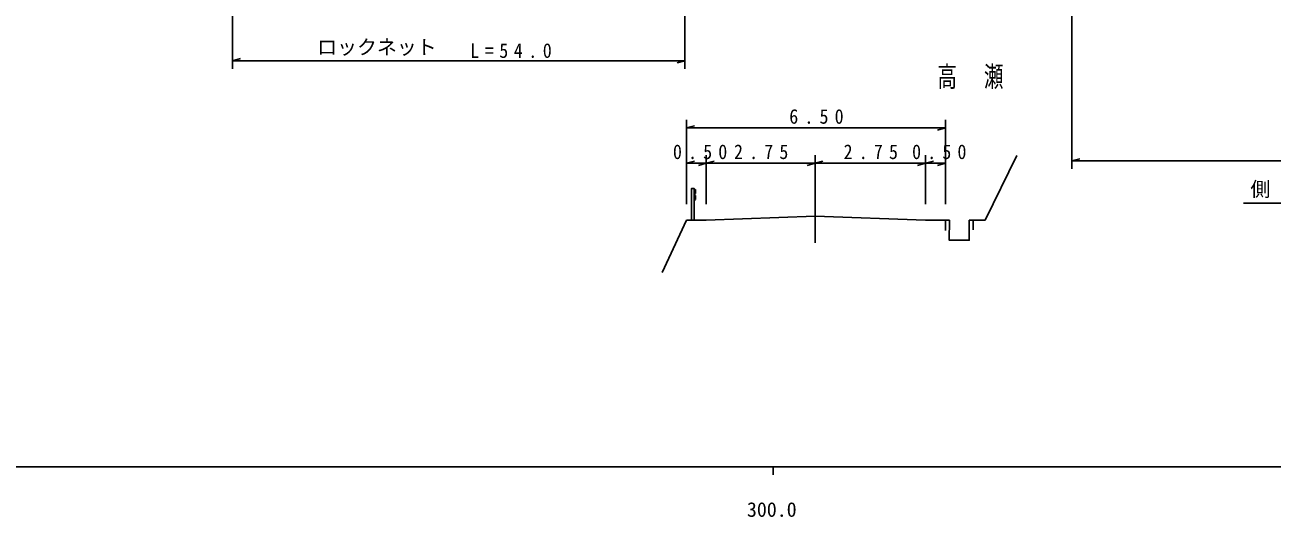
# Model space of a CAD drawing. Units: millimetres, scale not verified. Extents: x 40000 to 680000, y 20000 to 380000.
# Drawn here: x 274158 to 430600, y 198715 to 260413 of the extents above; entities that cross this region are included whole.
import ezdxf
from ezdxf.enums import TextEntityAlignment as Align

# ---------------------------------------------------------------- set-up
doc = ezdxf.new("R2010")
doc.units = ezdxf.units.MM
doc.header["$LTSCALE"] = 1000
doc.layers.add('M-BGD', color=7, linetype='Continuous', lineweight=25)
doc.layers.add('M-TTL-BAND', color=7, linetype='Continuous', lineweight=25)
doc.styles.add('ＭＳ ゴシック', font='')
doc.styles.get('ＭＳ ゴシック').set_extended_font_data('MS Gothic')

msp = doc.modelspace()

# ---------------------------------------------------------------- linework, layer by layer
at = {"layer": 'M-BGD'}
for p, q in [((300182, 286347), (300182, 254928)), ((356955, 254928), (356955, 272232)), ((405470, 261839), (405470, 242363)), ((300182, 255928), (301182, 256208)), ((300182, 255928), (356955, 255928)), ((356955, 255928), (355955, 255648)), ((357132, 237926), (357132, 248498)), ((357132, 247498), (358132, 247778)), ((357132, 247498), (389632, 247498)), ((389632, 247498), (388632, 247218)), ((389632, 248498), (389632, 237926)), ((359632, 244069), (359632, 237926)), ((373268, 244069), (373268, 237926)), ((387132, 244069), (387132, 237926)), ((389632, 244069), (389632, 237926)), ((357132, 243069), (358132, 243349)), ((357132, 243069), (359632, 243069)), ((359632, 243069), (358632, 242789)), ((359632, 243069), (360632, 243349)), ((359632, 243069), (373268, 243069)), ((373268, 243069), (372268, 242789)), ((373268, 243069), (374268, 243349)), ((373268, 243069), (387132, 243069)), ((387132, 243069), (386132, 242789)), ((387132, 243069), (388132, 243349)), ((387132, 243069), (389632, 243069)), ((389632, 243069), (388632, 242789)), ((405470, 243363), (406470, 243643)), ((405470, 243363), (490904, 243363)), ((373268, 233088), (373268, 238641)), ((501738, 238089), (427031, 238089)), ((354102, 229387), (357132, 235926)), ((389632, 235926), (389632, 234656)), ((393111, 235926), (393111, 234705))]:
    msp.add_line(p, q, dxfattribs=at)
for points in [[(389632, 235926), (390132, 235926), (390111, 233426), (392611, 233426), (392611, 235926), (393111, 235926), (394611, 235926), (398564, 244061)], [(357756, 235893), (357756, 239893), (358106, 239893), (358106, 235893)], [(358106, 239893), (358286, 239743), (358286, 239293), (358106, 239143), (358286, 238993), (358286, 238543), (358106, 238393)], [(357132, 235926), (359632, 235926), (373268, 236426), (387132, 235926), (389632, 235926)]]:
    msp.add_lwpolyline(points, dxfattribs=at)
at = {"layer": 'M-TTL-BAND'}
for p, q in [((40000, 205000), (579000, 205000)), ((368000, 205000), (368000, 204000))]:
    msp.add_line(p, q, dxfattribs=at)

# ---------------------------------------------------------------- texts
at = {"layer": 'M-BGD', "style": 'ＭＳ ゴシック'}
for s, p in [('ロックネット', (310807, 256169)), ('側\u3000溝', (427882, 238364))]:
    msp.add_text(s, height=1833, dxfattribs=at).set_placement(p, align=Align.BOTTOM_LEFT)
at = {"layer": 'M-BGD', "attachment_point": 7, "style": 'ＭＳ ゴシック'}
for s, insert, char_height in [('\\T1.62;\\W0.9;L=54.0', (330028, 256256), 1833), ('\\T1.19;\\W0.7;高\u3000瀬', (388621, 252378), 2566), ('\\T1.69;\\W0.9;6.50', (370039, 247998), 1833), ('\\T1.69;\\W0.9;0.50', (355445, 243569), 1833), ('\\T1.69;\\W0.9;2.75', (363106, 243569), 1833), ('\\T1.69;\\W0.9;2.75', (376856, 243569), 1833), ('\\T1.69;\\W0.9;0.50', (385445, 243569), 1833)]:
    msp.add_mtext(s, dxfattribs=dict(at, insert=insert, char_height=char_height))
at = {"layer": 'M-TTL-BAND', "style": 'ＭＳ ゴシック'}
msp.add_text('300.0', height=1833, dxfattribs=at).set_placement((367844, 198195), align=Align.BOTTOM_CENTER)

doc.saveas('drawing.dxf')
